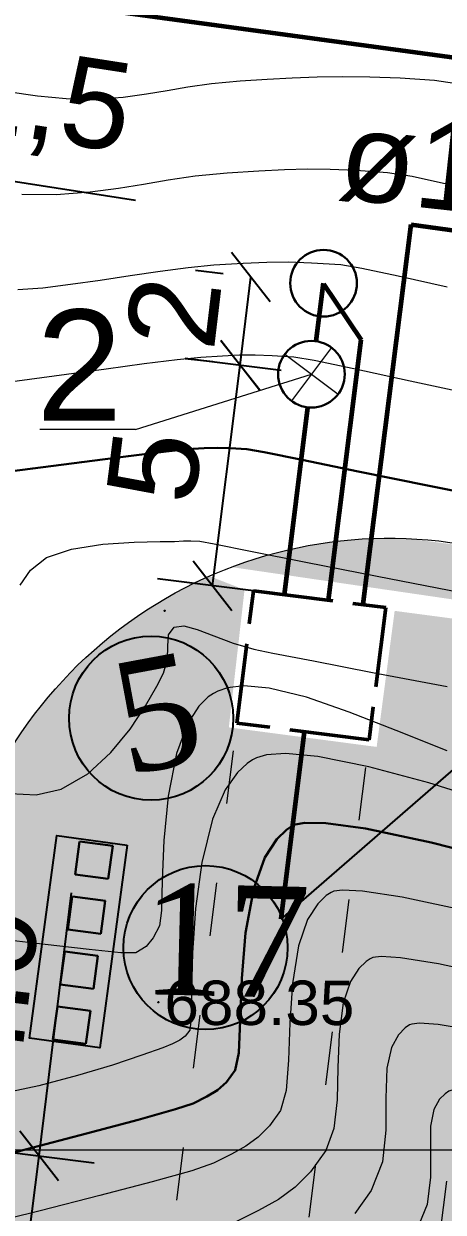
# Model space of a CAD drawing. Header units: feet. Extents: x 3381 to 684025, y 675186 to 4375940.
# Drawn here: x 682170.73 to 682180.17, y 4375662.91 to 4375689.66 of the extents above; entities that cross this region are included whole.
import ezdxf

# ---------------------------------------------------------------- set-up
doc = ezdxf.new("R2010")
doc.units = ezdxf.units.FT
doc.header["$MEASUREMENT"] = 0
doc.header["$PDMODE"] = 34
doc.header["$PDSIZE"] = 0.01
for name, pattern in [('ACAD_ISO02W100', [15, 12, -3]), ('ACAD_ISO03W100', [30, 12, -18]), ('DUZ', [0])]:
    doc.linetypes.add(name, pattern=pattern)
doc.layers.get('0').update_dxf_attribs({"linetype": 'CONTINUOUS'})
doc.layers.get('Defpoints').update_dxf_attribs({"linetype": 'CONTINUOUS'})
for name, color, linetype, lineweight in [('-S0', 5, 'CONTINUOUS', 60), ('ANA HORIZONTAL', 24, 'CONTINUOUS', 30), ('HORIZANTAL', 24, 'CONTINUOUS', 13), ('km setka', 170, 'CONTINUOUS', 15), ('yol 6m', 250, 'CONTINUOUS', 30)]:
    doc.layers.add(name, color=color, linetype=linetype, lineweight=lineweight)
for name, color, linetype in [('0_Point_Height', 2, 'CONTINUOUS'), ('0_Point_Point', 7, 'CONTINUOUS'), ('3', 7, 'CONTINUOUS'), ('Layer8', 7, 'CONTINUOUS')]:
    doc.layers.add(name, color=color, linetype=linetype)
doc.styles.add('ARİAL', font='arial.ttf')
doc.styles.get("Standard").update_dxf_attribs({"font": 'arial.ttf', "height": 2})
doc.styles.add('style5', font='arialazlat.ttf', dxfattribs={"height": 400})
doc.dimstyles.new('ISO-25', dxfattribs={"dimtxt": 2, "dimasz": 1, "dimexe": 1.25, "dimexo": 0.625, "dimtad": 1, "dimtxsty": 'Standard', "dimblk": 'OBLIQUE', "dimcen": 2.5, "dimadec": 0, "dimazin": 0, "dimtfac": 1, "dimtmove": 0, "dimatfit": 3, "dimldrblk": 'OBLIQUE', "dimfxl": 1, "dimarcsym": 0})

# ---------------------------------------------------------------- blocks, each defined once
blk = doc.blocks.new('_Oblique')
at = {"color": 0, "linetype": 'ByBlock', "lineweight": -2}
blk.add_line((-0.5, -0.5), (0.5, 0.5), dxfattribs=at)
blk = doc.blocks.new('*D47')
at = {"color": 0, "lineweight": -2, "transparency": 16777216}
for p, q in [((682212.0887107195, 4375715.028582458), (682218.0633395197, 4375712.668235278)), ((682184.9007745322, 4375632.127520211), (682216.9007745322, 4375713.127520211)), ((682180.0887107195, 4375634.028582458), (682186.0633395197, 4375631.668235278))]:
    blk.add_line(p, q, dxfattribs=at)
at = {"layer": 'Defpoints', "color": 0, "lineweight": 18, "transparency": 16777216}
for p in [(682211.5074282257, 4375715.258224924), (682216.9007745322, 4375713.127520211), (682179.5074282257, 4375634.258224924)]:
    blk.add_point(p, dxfattribs=at)
at = {"color": 0, "lineweight": -2, "transparency": 16777216}
for p, rotation in [((682216.9007745322, 4375713.127520211), 68.44292071496228), ((682184.9007745322, 4375632.127520211), 248.4429207149623)]:
    blk.add_blockref('_Oblique', p, dxfattribs=dict(at, rotation=rotation))
at = {"color": 0, "lineweight": 18, "transparency": 16777216, "insert": (682199.2016532896, 4375673.298777987), "char_height": 2, "attachment_point": 5, "rotation": 68.44292071496228}
blk.add_mtext('87,09', dxfattribs=at)
blk = doc.blocks.new('*D32')
at = {"color": 0, "lineweight": -2, "transparency": 16777216}
for p, q in [((682171.0774308108, 4375664.17871202), (682171.8087814036, 4375670.098577318)), ((682165.8829450927, 4375664.820447942), (682172.3179995293, 4375664.025449975)), ((682170.5874788552, 4375660.212830801), (682171.0774308108, 4375664.17871202)), ((682165.392993137, 4375660.854566722), (682171.8280475736, 4375660.059568756))]:
    blk.add_line(p, q, dxfattribs=at)
at = {"layer": 'Defpoints', "color": 0, "lineweight": 18, "transparency": 16777216}
for p in [(682165.2626607334, 4375664.897078964, 688), (682171.0774308108, 4375664.17871202), (682164.7727087777, 4375660.931197745, 688)]:
    blk.add_point(p, dxfattribs=at)
at = {"color": 0, "lineweight": -2, "transparency": 16777216}
for p, rotation in [((682171.0774308108, 4375664.17871202), 82.95726381748912), ((682170.5874788552, 4375660.212830801), 262.9572638174891)]:
    blk.add_blockref('_Oblique', p, dxfattribs=dict(at, rotation=rotation))
at = {"color": 0, "lineweight": 18, "transparency": 16777216, "insert": (682169.870685163, 4375667.836705517), "char_height": 2, "attachment_point": 5, "rotation": 82.95726381748912}
blk.add_mtext('{\\fArial|b0|i0|c238|p34;4.0}', dxfattribs=at)
blk = doc.blocks.new('*D26')
at = {"color": 0, "lineweight": -2, "transparency": 16777216}
for p, q in [((682090.9528751003, 4375668.968423888), (682090.4699544752, 4375665.320678357)), ((682090.6340090352, 4375666.559866036), (682188.254516516, 4375653.636004955)), ((682188.5733825811, 4375656.044562808), (682188.090461956, 4375652.396817277))]:
    blk.add_line(p, q, dxfattribs=at)
at = {"layer": 'Defpoints', "color": 0, "lineweight": 18, "transparency": 16777216}
for p in [(682091.0349023803, 4375669.588017727), (682188.6554098611, 4375656.664156647), (682188.254516516, 4375653.636004955)]:
    blk.add_point(p, dxfattribs=at)
at = {"color": 0, "lineweight": -2, "transparency": 16777216}
for p, rotation in [((682090.6340090352, 4375666.559866036), 172.4585361197717), ((682188.254516516, 4375653.636004955), 352.4585361197717)]:
    blk.add_blockref('_Oblique', p, dxfattribs=dict(at, rotation=rotation))
at = {"color": 0, "lineweight": 18, "transparency": 16777216, "insert": (682139.6603089785, 4375661.729842542), "char_height": 2, "attachment_point": 5, "rotation": 352.4585361197717}
blk.add_mtext('{\\fArial|b0|i0|c238|p34;98.50}', dxfattribs=at)
blk = doc.blocks.new('*D25')
at = {"color": 0, "lineweight": -2, "transparency": 16777216}
blk.add_arc((682188.3266491408, 4375657.126202274), 7.20996290029515, 68.44292071484534, 172.4341392844076, dxfattribs=at)
at = {"layer": 'Defpoints', "color": 0, "lineweight": 18, "transparency": 16777216}
for p in [(682211.2471399377, 4375715.143694604), (682091.7069681413, 4375669.959429735), (682182.9879782377, 4375661.972041522), (682188.3615851572, 4375657.121562), (682179.3891932811, 4375634.50326713)]:
    blk.add_point(p, dxfattribs=at)
at = {"color": 0, "lineweight": -2, "transparency": 16777216}
for p, rotation in [((682190.975791004, 4375663.831842617), 338.4429207148453), ((682181.1794549632, 4375658.075507505), 262.4341392844076)]:
    blk.add_blockref('_Oblique', p, dxfattribs=dict(at, rotation=rotation))
at = {"color": 0, "lineweight": 18, "transparency": 16777216, "insert": (682183.8400233318, 4375664.761701817), "char_height": 2, "attachment_point": 5, "rotation": 30.438529999565475}
blk.add_mtext('104°', dxfattribs=at)
blk = doc.blocks.new('*D66')
at = {"color": 0, "lineweight": -2, "transparency": 16777216}
for p, q in [((682175.2206743042, 4375684.032855915), (682174.6000994127, 4375684.107097452)), ((682175.6036762767, 4375681.972774732), (682175.8412491931, 4375683.958614379)), ((682174.9831013879, 4375682.047016268), (682174.3625264964, 4375682.121257805))]:
    blk.add_line(p, q, dxfattribs=at)
at = {"layer": 'Defpoints', "color": 0, "lineweight": 18, "transparency": 16777216}
for p in [(682175.8412491942, 4375683.958614379), (682175.8412491931, 4375683.958614379), (682175.6036762779, 4375681.972774732)]:
    blk.add_point(p, dxfattribs=at)
at = {"color": 0, "lineweight": -2, "transparency": 16777216}
for p, rotation in [((682175.8412491931, 4375683.958614379), 83.17792918390347), ((682175.6036762767, 4375681.972774732), 263.1779291839035)]:
    blk.add_blockref('_Oblique', p, dxfattribs=dict(at, rotation=rotation))
at = {"color": 0, "lineweight": 15, "transparency": 16777216, "insert": (682174.1049042293, 4375683.159208715), "char_height": 2, "attachment_point": 5, "rotation": 83.17792918390347}
blk.add_mtext('2', dxfattribs=at)
blk = doc.blocks.new('*D76')
at = {"color": 0, "lineweight": -2, "transparency": 16777216}
for p, q in [((682166.0528458313, 4375686.37221528), (682166.3079565745, 4375688.025706711)), ((682167.5353052221, 4375686.143492403), (682167.7904159654, 4375687.796983834)), ((682166.117354177, 4375686.790323884), (682167.5998135679, 4375686.561601008)), ((682167.5998135679, 4375686.561601008), (682173.2508894406, 4375685.689718554))]:
    blk.add_line(p, q, dxfattribs=at)
at = {"layer": 'Defpoints', "color": 0, "lineweight": 18, "transparency": 16777216}
for p in [(682167.5998135679, 4375686.561601008), (682165.9575446326, 4375685.754523866), (682167.4400040235, 4375685.525800989)]:
    blk.add_point(p, dxfattribs=at)
at = {"color": 0, "lineweight": -2, "transparency": 16777216}
for p, rotation in [((682166.117354177, 4375686.790323884), 171.2292151675019), ((682167.5998135679, 4375686.561601008), 351.2292151675019)]:
    blk.add_blockref('_Oblique', p, dxfattribs=dict(at, rotation=rotation))
at = {"color": 0, "lineweight": 15, "transparency": 16777216, "insert": (682171.198075369, 4375687.854965372), "char_height": 2, "attachment_point": 5, "rotation": 351.22921516750193}
blk.add_mtext('1,5', dxfattribs=at)

msp = doc.modelspace()

# ---------------------------------------------------------------- hatches: boundary and pattern name
at = {"lineweight": 25}
h = msp.add_hatch(dxfattribs=at)
h.set_pattern_fill('GRASS', color=3)
h.set_pattern_definition([(90, (1292.877927147201, 801.1558775994927), (-0.7071067809999999, 0.7071067809999999), [0.1875, -1.226713563]), (45, (1292.877927147201, 801.1558775994927), (-0.7071067811865476, 0.7071067811865476), [0.1875, -0.8125]), (135, (1292.877927147201, 801.1558775994927), (-0.7071067811865476, -0.7071067811865475), [0.1875, -0.8125])])
edge = h.paths.add_edge_path(flags=16)
edge.add_arc((682105.848654457, 4375677.650533941), 3.56004897330422, 0, 360)
edge = h.paths.add_edge_path()
edge.add_arc((682171.5049947201, 4375648.566406542), 2.121393474051729, 0, 360)
edge = h.paths.add_edge_path()
edge.add_line((682108.6408250737, 4375679.859092731), (682113.1778500815, 4375679.251297302))
edge.add_line((682113.1778500815, 4375679.251297302), (682113.5648660273, 4375682.14026445))
edge.add_line((682113.5648660273, 4375682.14026445), (682106.238460322, 4375683.129575147))
edge.add_line((682106.238460322, 4375683.129575147), (682108.3795650582, 4375698.985667683))
edge.add_line((682108.3795650582, 4375698.985667683), (682116.7523412859, 4375697.855061842))
edge.add_line((682116.7523412859, 4375697.855061842), (682117.4792660471, 4375703.238351176))
edge.add_line((682117.4792660471, 4375703.238351176), (682112.8274388218, 4375703.909546615))
edge.add_line((682112.8274388218, 4375703.909546615), (682113.6414418045, 4375709.551124344))
edge.add_line((682113.6414418045, 4375709.551124344), (682121.7632875803, 4375708.397622895))
edge.add_line((682121.7632875803, 4375708.397622895), (682125.5092743217, 4375735.512849622))
edge.add_line((682125.5092743217, 4375735.512849622), (682125.6021870783, 4375736.202432561))
edge.add_line((682125.6021870783, 4375736.202432561), (682125.3320407672, 4375735.709252644))
edge.add_line((682125.3320407672, 4375735.709252644), (682087.7944157034, 4375662.379938566))
edge.add_line((682087.7944157034, 4375662.379938566), (682179.389193281, 4375634.50326713))
edge.add_line((682179.389193281, 4375634.50326713), (682211.2471399374, 4375715.143694604))
edge.add_line((682211.2471399374, 4375715.143694604), (682204.1367084131, 4375717.864970866))
edge.add_line((682204.1367084131, 4375717.864970866), (682202.3824832059, 4375713.281350163))
edge.add_line((682202.3824832059, 4375713.281350163), (682194.0183908229, 4375716.214546011))
edge.add_arc((682353.4471563186, 4375651.329858538), 172.126563713875, 157.8545463132694, 159.3177752462177)
edge.add_line((682192.4135219533, 4375712.122313161), (682205.7782763763, 4375710.32554109))
edge.add_line((682205.7782763763, 4375710.32554109), (682205.0361222657, 4375705.0776724))
edge.add_line((682205.0361222657, 4375705.0776724), (682191.7071747071, 4375706.884974265))
edge.add_arc((682192.0074781541, 4375703.744092564), 3.155205225731435, 95.4615160700338, 167.5925015026484)
edge.add_line((682188.9259653754, 4375704.422029885), (682188.9259653757, 4375703.466511049))
edge.add_line((682188.9259653757, 4375703.466511049), (682190.5928471464, 4375703.860255869))
edge.add_line((682190.5928471464, 4375703.860255869), (682196.1848015727, 4375702.881306827))
edge.add_line((682196.1848015727, 4375702.881306827), (682194.2347585399, 4375689.697838418))
edge.add_line((682194.2347585399, 4375689.697838418), (682194.0153932566, 4375689.697838418))
edge.add_line((682194.0153932566, 4375689.697838418), (682188.9259653756, 4375690.415289371))
edge.add_line((682188.9259653756, 4375690.415289371), (682189.5375929753, 4375695.78319318))
edge.add_line((682189.5375929753, 4375695.78319318), (682194.6402246391, 4375695.083813305))
edge.add_line((682194.6402246391, 4375695.083813305), (682194.9913449268, 4375697.645564886))
edge.add_line((682194.9913449268, 4375697.645564886), (682189.811638126, 4375698.355508877))
edge.add_line((682189.811638126, 4375698.355508877), (682190.4070581816, 4375703.444155766))
edge.add_line((682190.4070581816, 4375703.444155766), (682188.8262285584, 4375703.23510678))
edge.add_line((682188.8262285584, 4375703.23510678), (682186.7702159943, 4375687.268525446))
edge.add_line((682186.7702159943, 4375687.268525446), (682195.5064055036, 4375686.059741934))
edge.add_line((682195.5064055036, 4375686.059741934), (682194.6757953645, 4375678.704169096))
edge.add_line((682194.6757953645, 4375678.704169096), (682185.8926017588, 4375679.919456325))
edge.add_line((682185.8926017588, 4375679.919456325), (682185.5135462269, 4375677.269083664))
edge.add_line((682185.5135462269, 4375677.269083664), (682179.3859404238, 4375678.072506625))
edge.add_arc((682178.949632896, 4375668.082029424), 9.999999947724715, 87.49934817595154, 110.7786027852181)
edge.add_line((682175.4020546618, 4375677.431611641), (682185.1513276411, 4375676.005484625))
edge.add_line((682185.1513276411, 4375676.005484625), (682184.5244871042, 4375672.511188253))
edge.add_line((682184.5244871042, 4375672.511188253), (682181.2138620572, 4375673.036675498))
edge.add_line((682181.2138620572, 4375673.036675498), (682181.6071649134, 4375676.110854059))
edge.add_line((682181.6071649134, 4375676.110854059), (682179.0759828504, 4375676.44566918))
edge.add_line((682179.0759828504, 4375676.44566918), (682178.6710155032, 4375673.384140533))
edge.add_line((682178.6710155032, 4375673.384140533), (682175.3469599289, 4375673.823833942))
edge.add_line((682175.3469599289, 4375673.823833942), (682175.6997354756, 4375676.921424105))
edge.add_line((682175.6997354756, 4375676.921424105), (682174.9053540833, 4375677.227728296))
edge.add_arc((682179.1188920708, 4375667.869429865), 10.26312096289625, 114.2394733555409, 179.0095516293972)
edge.add_line((682168.8573045136, 4375668.046835344), (682168.5075528147, 4375665.411118309))
edge.add_line((682168.5075528147, 4375665.411118309), (682165.5210402117, 4375665.737810511))
edge.add_line((682165.5210402117, 4375665.737810511), (682164.6400824002, 4375660.875082097))
edge.add_line((682164.6400824002, 4375660.875082097), (682155.9310361365, 4375662.088262564))
edge.add_line((682155.9310361365, 4375662.088262564), (682156.6183021358, 4375666.988786003))
edge.add_line((682156.6183021358, 4375666.988786003), (682149.6925766476, 4375667.907808879))
edge.add_line((682149.6925766476, 4375667.907808879), (682150.1270740443, 4375671.182166638))
edge.add_arc((682147.1531430036, 4375671.576798315), 2.999999999293199, 352.4411829321416, 442.1402014953637)
edge.add_line((682147.563391572, 4375674.548615286), (682135.677659514, 4375676.189397548))
edge.add_line((682135.677659514, 4375676.189397548), (682134.4063676823, 4375666.772043953))
edge.add_line((682134.4063676823, 4375666.772043953), (682127.1030604324, 4375667.750503631))
edge.add_line((682127.1030604324, 4375667.750503631), (682128.3569788982, 4375677.199990992))
edge.add_line((682128.3569788982, 4375677.199990992), (682125.3417231049, 4375677.621813949))
edge.add_line((682125.3417231049, 4375677.621813949), (682124.0804289057, 4375668.116743308))
edge.add_line((682124.0804289057, 4375668.116743308), (682122.6501811752, 4375668.391466237))
edge.add_line((682122.6501811752, 4375668.391466237), (682111.9298037075, 4375669.934975812))
edge.add_line((682111.9298037075, 4375669.934975812), (682112.9786841269, 4375677.764578456))
edge.add_line((682112.9786841269, 4375677.764578456), (682109.3579330975, 4375678.249626682))
edge.add_arc((682105.8486544708, 4375677.650533946), 3.560048958594837, 9.687955344832455, 38.34338897018068)

# ---------------------------------------------------------------- linework, layer by layer
at = {"layer": '-S0'}
for p, q in [((682168.1538423819, 4375690.574474229, 677.6834563497067), (682185.165853544, 4375688.25399949)), ((682178.368696782, 4375676.600367856, -1102.200185954306), (682179.4442366547, 4375685.138098618, -1102.200185954306)), ((682179.4442366547, 4375685.138098618, -1102.200185954306), (682189.1863422787, 4375683.802624806)), ((682177.3127153455, 4375682.513518567, -1102.200185954306), (682177.4768920047, 4375683.819887979, -1102.200185954306)), ((682177.4754097788, 4375683.808093765, -1102.200185954306), (682178.3249440066, 4375682.548349046, -1102.200185954306)), ((682177.588698354, 4375676.689971823, -1790.700185954307), (682178.3249440067, 4375682.548349046, -1790.700185954307)), ((682176.5957613831, 4375676.808647173, -1102.200185954306), (682177.1257174176, 4375681.025558133, -1102.200185954306)), ((682176.5205521013, 4375669.50957442, -1102.200185954306), (682177.0505081358, 4375673.72648538, -1102.200185954306))]:
    msp.add_line(p, q, dxfattribs=at)
at = {"layer": '-S0', "linetype": 'DUZ', "lineweight": 15}
for p, q in [((682176.6039724913, 4375682.222164457, -413.7001859543047), (682177.8029977479, 4375681.320866264, -413.7001859543047)), ((682177.6541342163, 4375682.371027989, -413.7001859543047), (682176.752836023, 4375681.172002732, -413.7001859543047))]:
    msp.add_line(p, q, dxfattribs=at)
at = {"layer": '-S0', "lineweight": 15}
for q in [(682177.2034851196, 4375681.77151536, -413.7001859543047), (682171.0990094029, 4375680.529338104, 716.5)]:
    msp.add_line((682173.2475845854, 4375680.529338104, 716.5), q, dxfattribs=at)
at = {"layer": '-S0', "linetype": 'DUZ', "lineweight": 30}
for centre in [(682177.4768920048, 4375683.819887979, -1102.200185954306), (682177.2034851197, 4375681.77151536, -413.7001859543047)]:
    msp.add_circle(centre, 0.75, dxfattribs=at)
msp.add_line((682176.5205521013, 4375669.50957442, -1102.200185954306), (682245.2359994412, 4375729.199443612))
at = {"color": 7, "linetype": 'ACAD_ISO02W100', "lineweight": 50, "ltscale": 0.15}
for p, q in [((682175.5246767225, 4375673.919657584, -413.7001859543047), (682175.9012248752, 4375676.895932352, -413.7001859543047)), ((682175.9012248752, 4375676.895932352, -413.7001859543047), (682178.8774996423, 4375676.519384201, -413.7001859543047)), ((682178.8774996423, 4375676.519384201, -413.7001859543047), (682178.5009514923, 4375673.543109433, -413.7001859543047)), ((682178.5009514923, 4375673.543109433, -413.7001859543047), (682175.5246767225, 4375673.919657584, -413.7001859543047))]:
    msp.add_line(p, q, dxfattribs=at)
at = {"linetype": 'ACAD_ISO02W100', "lineweight": 50, "ltscale": 0.15}
msp.add_line((682175.9012248752, 4375676.895932352, -413.7001859543047), (682178.8774996423, 4375676.519384201, -413.7001859543047), dxfattribs=at)
at = {"color": 7, "linetype": 'ACAD_ISO03W100', "lineweight": 18, "ltscale": 0.1}
for p, q in [((682175.446229191, 4375673.299600339), (682172.5566224494, 4375650.459855602)), ((682178.4225039609, 4375672.923052188), (682175.5328972193, 4375650.083307452)), ((682181.3717044666, 4375672.542941719), (682178.4794642058, 4375649.682381516))]:
    msp.add_line(p, q, dxfattribs=at)
at = {"color": 7, "lineweight": 18}
msp.add_lwpolyline([(682149.6925766486, 4375667.907808886), (682168.5075528147, 4375665.411118309), (682169.0365294317, 4375669.397468295, -0.4158447002063318), (682180.3202259109, 4375677.987657812), (682185.5135462269, 4375677.269083664)], format="xyb", dxfattribs=at)
msp.add_lwpolyline([(682173.0611013478, 4375671.173884641), (682172.4458488055, 4375666.615215503), (682170.8602247551, 4375666.829216386), (682171.4754772946, 4375671.387885525)], close=True)
at = {"color": 7, "linetype": 'DUZ', "lineweight": 25}
for centre in [(682173.5983719194, 4375674.029464408, 2350.799814045695), (682174.8227366429, 4375668.866790483, 7577.05400203054)]:
    msp.add_circle(centre, 1.845857232301569, dxfattribs=at)
at = {"linetype": 'Continuous'}
msp.add_open_spline([(682139.4796287193, 4375868.228205851), (682141.3005961495, 4375864.757789928), (682147.6066102779, 4375852.739732121), (682157.5034449426, 4375834.758399688), (682171.4982247697, 4375815.493955958), (682182.2694867344, 4375795.296079744), (682193.2326884838, 4375777.410517358), (682202.3603483484, 4375760.007320531), (682215.7753007888, 4375741.486113535), (682232.3748453016, 4375727.19698179), (682243.9098631924, 4375712.360382058), (682251.8400241613, 4375701.877621039), (682263.1580660222, 4375689.95900405), (682271.407137357, 4375679.267055236), (682275.8509475918, 4375673.507256385)], degree=3, knots=[0, 0, 0, 0, 11.75951036506707, 40.72320969151131, 61.46233042964784, 83.0549787114427, 109.2907166578479, 124.3927438987541, 141.9627176045404, 177.5330077355191, 189.5588214431475, 198.2764878499065, 216.9554476813946, 238.7688661847819, 238.7688661847819, 238.7688661847819, 238.7688661847819], dxfattribs=at)
at = {"layer": '0_Point_Point'}
for p in [(682173.9014282257, 4375676.447224925, 689.123), (682173.9014282257, 4375676.447224925, 689.123), (682173.7614282257, 4375667.639224924, 688.3490000000002)]:
    msp.add_point(p, dxfattribs=at)
at = {"layer": '3', "color": 7, "linetype": 'ACAD_ISO02W100', "lineweight": 50, "ltscale": 0.15}
msp.add_line((682175.9012248752, 4375676.895932352, -413.7001859543047), (682178.8774996423, 4375676.519384201, -413.7001859543047), dxfattribs=at)
at = {"layer": '3'}
msp.add_point((682173.9014282257, 4375676.447224925, 689.123), dxfattribs=at)
at = {"layer": 'ANA HORIZONTAL', "color": 32, "lineweight": 30}
for points, elevation in [([(682169.9393874434, 4375679.52209142), (682170.9357952111, 4375679.652513389), (682172.0376688377, 4375679.795887128), (682173.0894479759, 4375679.930188146), (682173.9355722796, 4375680.033391954), (682174.4204814025, 4375680.083474062), (682174.7944261575, 4375680.106309617), (682175.08687227, 4375680.116393295), (682175.3790899508, 4375680.111034365), (682175.7523494106, 4375680.087542091), (682176.1376798971, 4375680.019085046), (682176.9957146149, 4375679.845471569), (682178.2574073812, 4375679.585661685), (682179.8537120138, 4375679.258615431), (682181.7155823304, 4375678.883292834), (682183.7739721483, 4375678.478653923), (682185.9598352852, 4375678.063658732), (682188.2041255584, 4375677.657267292), (682190.4377967857, 4375677.278439632), (682192.5918027847, 4375676.946135783), (682194.5970973728, 4375676.679315777), (682196.3846343677, 4375676.496939642), (682197.8853675869, 4375676.417967411), (682199.0302508478, 4375676.461359115)], 690), ([(682181.6959032536, 4375670.778148867), (682179.8951056045, 4375671.234527339), (682178.4205141526, 4375671.54493579), (682177.5284206028, 4375671.667195811), (682177.053460789, 4375671.674867729), (682176.8386671176, 4375671.636227001), (682176.7637066846, 4375671.603031165), (682176.6408153449, 4375671.519226585), (682176.4225507199, 4375671.307101491), (682176.1582068497, 4375670.892433553), (682175.907369623, 4375670.200913104), (682175.7226905711, 4375669.202571729), (682175.636537076, 4375668.170592463), (682175.6010585659, 4375667.228388066), (682175.5684044686, 4375666.499371293), (682175.4907242126, 4375666.106954905), (682175.2942659139, 4375665.843047022), (682175.0910598864, 4375665.661156011), (682174.8506059211, 4375665.515393101), (682174.5424038089, 4375665.359869525), (682174.1449964609, 4375665.228399096), (682173.3096105024, 4375664.992927229), (682172.1488085561, 4375664.681022844), (682170.775153244, 4375664.320254864), (682169.3012071891, 4375663.938192218)], 687.5)]:
    msp.add_lwpolyline(points, dxfattribs=dict(at, elevation=elevation))
at = {"layer": 'HORIZANTAL', "color": 32, "linetype": 'Continuous', "lineweight": 13}
for points, elevation in [([(682170.3668534366, 4375688.130594574), (682171.0427172038, 4375688.039286237), (682171.6901993222, 4375687.973607935), (682172.3213115227, 4375687.963592073), (682172.9707981992, 4375688.010168255), (682173.4973953514, 4375688.078514146), (682173.9625676966, 4375688.158947329), (682174.4277799517, 4375688.241785386), (682174.9544968337, 4375688.317345894), (682175.60418306, 4375688.375946437), (682176.2057645642, 4375688.413895455), (682176.7729904273, 4375688.445204622), (682177.3309918836, 4375688.466649339), (682177.9049001681, 4375688.475005), (682178.5198465156, 4375688.467047001), (682179.2009621606, 4375688.43955074), (682179.9733783383, 4375688.389291615), (682180.6213729031, 4375688.293741945)], 692), ([(682170.6914523201, 4375685.824298234), (682171.4622863593, 4375685.819744243), (682172.2313565208, 4375685.874833697), (682172.8662734402, 4375685.95605601), (682173.4292295653, 4375686.051438906), (682173.9824173428, 4375686.149010112), (682174.5880292206, 4375686.23679735), (682175.3082576456, 4375686.302828343), (682176.0193662011, 4375686.347570429), (682176.5996675254, 4375686.378031886), (682177.114427648, 4375686.392051854), (682177.6289125992, 4375686.387469475), (682178.2083884086, 4375686.362123887), (682178.9181211063, 4375686.313854234), (682179.4720177884, 4375686.227396883), (682180.3092169992, 4375686.043488948)], 691.5), ([(682170.6032611958, 4375683.675896413), (682171.1646123711, 4375683.719345504), (682171.7891595211, 4375683.795183466), (682172.4526882842, 4375683.891110409), (682173.1309842984, 4375683.994826447), (682173.7998332022, 4375684.094031693), (682174.4350206337, 4375684.176426255), (682175.0123322313, 4375684.229710249), (682175.6721209359, 4375684.270808396), (682176.1980118701, 4375684.295176659), (682176.6790616164, 4375684.299866507), (682177.2043267571, 4375684.281929416), (682177.8628638744, 4375684.238416853), (682178.3384357974, 4375684.161207478), (682179.1518348483, 4375683.986909292), (682180.2540766818, 4375683.735421276)], 691), ([(682170.1851113595, 4375681.573031214), (682170.8653876957, 4375681.658686897), (682171.6953113927, 4375681.771859375), (682172.5851288018, 4375681.895392394), (682173.4450862744, 4375682.0121297), (682174.1854301624, 4375682.104915039), (682174.7164068168, 4375682.156592155), (682175.2004393402, 4375682.186742474), (682175.5862421193, 4375682.204619456), (682175.9391486194, 4375682.208060012), (682176.3244923055, 4375682.194901048), (682176.8076066425, 4375682.162979472), (682177.2628931261, 4375682.085189443), (682178.1577677234, 4375681.898680394), (682179.4247271743, 4375681.625254742), (682180.9962682186, 4375681.286714908)], 690.5), ([(682170.6569845919, 4375677.023032577), (682170.8888647071, 4375677.365434611), (682171.2482590982, 4375677.649070562), (682171.811645717, 4375677.837786806), (682172.5124199885, 4375677.943357194), (682173.2191306395, 4375677.990698002), (682173.8003263972, 4375678.004725501), (682174.1245559881, 4375678.010355967), (682174.3293778326, 4375678.022283496), (682174.4926194788, 4375678.023780328), (682174.6970921785, 4375678.01210471), (682175.0181415711, 4375677.951990208), (682175.8345394186, 4375677.790394941), (682177.077775412, 4375677.543935824), (682178.6793392426, 4375677.22922976), (682180.5707206015, 4375676.862893664)], 689.5), ([(682170.4311081152, 4375672.334695798), (682171.0146246295, 4375672.304327009), (682171.5744282256, 4375672.43193921), (682172.17644173, 4375672.781196459), (682172.6961876932, 4375673.254999262), (682173.1300003169, 4375673.785939516), (682173.4742138021, 4375674.306609124), (682173.7251623507, 4375674.749599983), (682173.8791801636, 4375675.047503994), (682173.9652262304, 4375675.356644517), (682173.9720711984, 4375675.653591965), (682173.9922625243, 4375675.905645648), (682174.1183476653, 4375676.08010488), (682174.334727482, 4375676.109016973), (682174.6376181971, 4375676.02720679), (682175.011361589, 4375675.881282907), (682175.4402994363, 4375675.717853907), (682175.9087735171, 4375675.583528362), (682176.3361229687, 4375675.497286096), (682177.2497096597, 4375675.318329378), (682178.5798638853, 4375675.062075717), (682180.2569159404, 4375674.743942619)], 689), ([(682180.2585676888, 4375673.294723785), (682179.1110614056, 4375673.753287005), (682178.0510313589, 4375674.16920982), (682177.0942005725, 4375674.50155473), (682176.2562920691, 4375674.709384226), (682175.6821551818, 4375674.758486726), (682175.3129462363, 4375674.713214627), (682175.0979288068, 4375674.639025976), (682175.000134005, 4375674.587746975), (682174.8829535643, 4375674.507766905), (682174.6734947478, 4375674.304185722), (682174.4167190162, 4375673.904463495), (682174.1679618859, 4375673.236545708), (682173.9784049235, 4375672.272969708), (682173.8860599208, 4375671.280767362), (682173.8505712996, 4375670.382456597), (682173.831583481, 4375669.700555338), (682173.7887408872, 4375669.357581513), (682173.645570733, 4375669.089977602), (682173.489725852, 4375668.893932167), (682173.254151728, 4375668.750899052), (682172.9177378365, 4375668.750406788), (682172.2027296354, 4375668.822614779), (682171.2154633016, 4375668.940002575), (682170.0622750131, 4375669.075049724)], 688.5), ([(682181.3496548446, 4375672.10540461), (682179.8416197416, 4375672.573976725), (682178.4918994412, 4375672.938727821), (682177.3494232424, 4375673.168191306), (682176.6175385254, 4375673.233209463), (682176.1912880397, 4375673.202244605), (682175.9714035423, 4375673.139859434), (682175.8819203448, 4375673.09538907), (682175.7619310758, 4375673.014586258), (682175.5435343719, 4375672.811811224), (682175.2664302824, 4375672.416965465), (682174.981509839, 4375671.755502011), (682174.7404642036, 4375670.78514637), (682174.6003736772, 4375669.750519481), (682174.5323747832, 4375668.753623965), (682174.5076040444, 4375667.896462441), (682174.4971979839, 4375667.281037531), (682174.4722931249, 4375667.009351854), (682174.3646179058, 4375666.873128771), (682174.2445816905, 4375666.785664738), (682174.0824653029, 4375666.702246085), (682173.8589805596, 4375666.611987302), (682173.390934201, 4375666.44323918), (682172.7337143484, 4375666.225229107), (682171.942709124, 4375665.987184469), (682171.0733066491, 4375665.758332652), (682170.180895046, 4375665.567901044)], 688), ([(682180.7535979281, 4375669.679682074), (682179.244396235, 4375670.000307098), (682178.3555427032, 4375670.137002358), (682177.9005663735, 4375670.160762425), (682177.70727954, 4375670.135927312), (682177.6454930243, 4375670.110673261), (682177.5362420081, 4375670.036571663), (682177.344759907, 4375669.852499851), (682177.1187726257, 4375669.498068406), (682176.9140841315, 4375668.911062702), (682176.775634584, 4375668.061486335), (682176.7185332306, 4375667.171482635), (682176.6901637678, 4375666.335616643), (682176.6379098924, 4375665.648453401), (682176.5091553003, 4375665.204557955), (682176.2587357315, 4375664.856334665), (682176.0076575204, 4375664.600848466), (682175.7311077954, 4375664.400767414), (682175.4042736841, 4375664.218759561), (682175.002342315, 4375664.017492965), (682174.5138532955, 4375663.845350519), (682173.6234744126, 4375663.59319264), (682172.4475863372, 4375663.285190261), (682171.1025697404, 4375662.945514315), (682169.7048052924, 4375662.598335738)], 687), ([(682181.516889305, 4375668.185078429), (682180.0648444069, 4375668.500341759), (682179.20832651, 4375668.637373229), (682178.7705795058, 4375668.663819836), (682178.5857164302, 4375668.641840745), (682178.5272793641, 4375668.618315356), (682178.4316686717, 4375668.55391674), (682178.2669690942, 4375668.397898214), (682178.079338402, 4375668.103703257), (682177.9207986406, 4375667.621212299), (682177.8285785969, 4375666.920400943), (682177.8005293853, 4375666.172372808), (682177.77926897, 4375665.44284522), (682177.707415316, 4375664.79753551), (682177.527586388, 4375664.302161006), (682177.1843500774, 4375663.824870522), (682176.8402110024, 4375663.474689662), (682176.461159526, 4375663.200449583), (682176.0131860113, 4375662.950981444), (682175.462280821, 4375662.675116405)], 686.5), ([(682196.397560004, 4375662.604117332), (682194.4492633536, 4375663.207490355), (682192.3421247076, 4375663.850657367), (682190.1564970828, 4375664.506096537), (682187.9727334959, 4375665.146286034), (682185.8711869634, 4375665.743704031), (682183.9322105023, 4375666.270828696), (682182.236157129, 4375666.700138201), (682180.8633798604, 4375667.004110716), (682180.0519140682, 4375667.138551424), (682179.6375876839, 4375667.166704525), (682179.46352339, 4375667.147562342), (682179.4090657039, 4375667.125957451), (682179.3143065064, 4375667.061526421), (682179.15975809, 4375666.907650756), (682179.0035178094, 4375666.621328955), (682178.9031251911, 4375666.155623041), (682178.8800341268, 4375665.480735692), (682178.8786113876, 4375664.757431691), (682178.8001686214, 4375664.044258618), (682178.5460174758, 4375663.399764057), (682178.1815527375, 4375662.881496397)], 686), ([(682191.9799462717, 4375662.645973463), (682190.0558597505, 4375663.228009297), (682188.1063492697, 4375663.80437866), (682186.2102624867, 4375664.348117278), (682184.4464470588, 4375664.832260876), (682182.8937506434, 4375665.229845176), (682181.6310208974, 4375665.513905905), (682180.8825987285, 4375665.641297522), (682180.5004691976, 4375665.669531345), (682180.3405050843, 4375665.653065849), (682180.2908520435, 4375665.633599546), (682180.211390934, 4375665.579834591), (682180.083489121, 4375665.453751919), (682179.9583041646, 4375665.222716768), (682179.8853642704, 4375664.84895386), (682179.8799185308, 4375664.302959687), (682179.8850798518, 4375663.70419299), (682179.8101544555, 4375663.089910039), (682179.5644485635, 4375662.497367107)], 685.5)]:
    msp.add_lwpolyline(points, dxfattribs=dict(at, elevation=elevation))
at = {"layer": 'km setka', "flags": 128}
msp.add_lwpolyline([(682048.7729345062, 4375664.315835079), (682272.7829681848, 4375664.315835079)], dxfattribs=at)
at = {"layer": 'yol 6m', "color": 0, "linetype": 'ByBlock', "lineweight": 30}
for p, q in [((682171.8909281116, 4375670.514890175), (682171.9912410282, 4375671.258151448)), ((682171.9980147962, 4375671.257348634), (682172.7412760664, 4375671.157035719)), ((682172.7345023003, 4375671.157838535), (682172.6341893884, 4375670.414577263)), ((682172.6341893884, 4375670.414577263), (682171.8909281116, 4375670.514890175)), ((682171.7237399226, 4375669.276121389), (682171.8240528401, 4375670.019382663)), ((682171.8308266063, 4375670.018579847), (682172.5740878774, 4375669.918266935)), ((682172.5673141103, 4375669.91906975), (682172.4670011947, 4375669.175808475)), ((682172.4670011947, 4375669.175808475), (682171.7237399245, 4375669.276121389)), ((682171.5565517318, 4375668.0373526), (682171.6568646455, 4375668.780613874)), ((682171.6568646455, 4375668.780613874), (682172.4001259195, 4375668.680300958)), ((682172.4001259195, 4375668.680300958), (682172.2998130039, 4375667.937039688)), ((682172.2998130039, 4375667.937039688), (682171.5565517318, 4375668.0373526)), ((682171.38936354, 4375666.798583814), (682171.4896764538, 4375667.541845086)), ((682171.4896764547, 4375667.541845086), (682172.2329377268, 4375667.441532172)), ((682172.2329377268, 4375667.441532172), (682172.132624813, 4375666.6982709)), ((682172.132624813, 4375666.6982709), (682171.3893635409, 4375666.798583814))]:
    msp.add_line(p, q, dxfattribs=at)

# ---------------------------------------------------------------- texts
at = {"layer": '-S0', "ltscale": 0.5, "insert": (682177.9726081741, 4375687.723306606, -43.29389434898928), "char_height": 2, "width": 25.2629002216684, "attachment_point": 1, "rotation": 353.78177623587464, "style": 'ARİAL'}
msp.add_mtext('ø{\\fArial|b0|i0|c238|p34;108x3.0}', dxfattribs=at)
at = {"layer": '-S0', "linetype": 'DUZ', "insert": (682167.6988838341, 4375683.224232945, -21.62779999999998), "char_height": 0.9147363502645117, "width": 49.62148466359174, "attachment_point": 1}
msp.add_mtext('{\\fArial|b0|i0|c238|p34;       \\H1.167x;  \\H2.3419x;2\\H0.3659x;                                   }', dxfattribs=at)
at = {"layer": '0_Point_Height', "color": 0}
msp.add_text('688.35', height=1, dxfattribs=at).set_placement((682173.897378899, 4375667.125109611, 688.3490000000002))
at = {"layer": 'Layer8', "color": 0, "lineweight": 18, "char_height": 2.5, "width": 81.3066928128, "attachment_point": 7, "style": 'style5'}
for s, insert, rotation in [('{\\fTimes New Roman|b0|i0|c238|p18;5}', (682173.0366983777, 4375672.712035027, 1377.5), 10.55565037033115), ('{\\fTimes New Roman|b0|i0|c238|p18;17}', (682173.3602024232, 4375667.821077984, 7577.05400203054), 358.61120700276683)]:
    msp.add_mtext(s, dxfattribs=dict(at, insert=insert, rotation=rotation))

# ---------------------------------------------------------------- dimensions: what is measured, and where the dimension line sits
at = {"color": 7, "lineweight": 18}
dim = msp.add_angular_dim_2l(base=(682182.9879782377, 4375661.972041522), line1=((682188.3615851571, 4375657.121562), (682091.7069681407, 4375669.959429735)), line2=((682211.2471399374, 4375715.143694604), (682179.389193281, 4375634.50326713)), dimstyle='ISO-25', dxfattribs=at)
dim.commit()
dim.dimension.update_dxf_attribs({"geometry": '*D25', "text_midpoint": (682183.840023332, 4375664.761701817)})
dim = msp.add_aligned_dim(p1=(682179.5074282257, 4375634.258224924), p2=(682211.5074282257, 4375715.258224924), distance=-5.798972922532827, dimstyle='ISO-25', dxfattribs=at)
dim.commit()
dim.dimension.update_dxf_attribs({"geometry": '*D47', "text_midpoint": (682199.2016532896, 4375673.298777987)})
at = {"color": 1, "lineweight": 15}
dim = msp.add_aligned_dim(p1=(682165.9575446326, 4375685.754523866), p2=(682167.4400040235, 4375685.525800989), distance=1.0480557096050962, dimstyle='ISO-25', dxfattribs=at)
dim.commit()
dim.dimension.update_dxf_attribs({"geometry": '*D76', "text_midpoint": (682171.198075369, 4375687.854965372)})
dim = msp.add_linear_dim(base=(682175.8412491931, 4375683.958614379, -413.7001859543047), p1=(682175.6036762779, 4375681.972774731, -413.7001859543047), p2=(682175.8412491942, 4375683.958614379, -413.7001859543047), angle=83.17792918390347, dimstyle='ISO-25', dxfattribs=at)
dim.commit()
dim.dimension.update_dxf_attribs({"geometry": '*D66', "text_midpoint": (682175.7224627356, 4375682.965694555, -413.7001859543047), "dimtype": 161})
msp.add_aligned_dim(p1=(682176.5213371345, 4375676.817920906, -413.7001859543047), p2=(682177.145428713, 4375681.77881898, -413.7001859543047), distance=1.5539045673174747, dimstyle='ISO-25', dxfattribs=at).render()
at = {"color": 7, "lineweight": 18}
for p1, p2, distance, text, picture, middle in [((682164.7727087777, 4375660.931197745, 688), (682165.2626607334, 4375664.897078964, 688), -5.858976200589091, '{\\fArial|b0|i0|c238|p34;4.0}', '*D32', (682169.870685163, 4375667.836705517)), ((682091.0349023802, 4375669.588017727), (682188.655409861, 4375656.664156646), -3.054573315135263, '{\\fArial|b0|i0|c238|p34;98.50}', '*D26', (682139.6603089785, 4375661.729842542))]:
    dim = msp.add_aligned_dim(p1=p1, p2=p2, distance=distance, text=text, dimstyle='ISO-25', dxfattribs=at)
    dim.commit()
    dim.dimension.update_dxf_attribs({"geometry": picture, "text_midpoint": middle})

doc.saveas('drawing.dxf')
